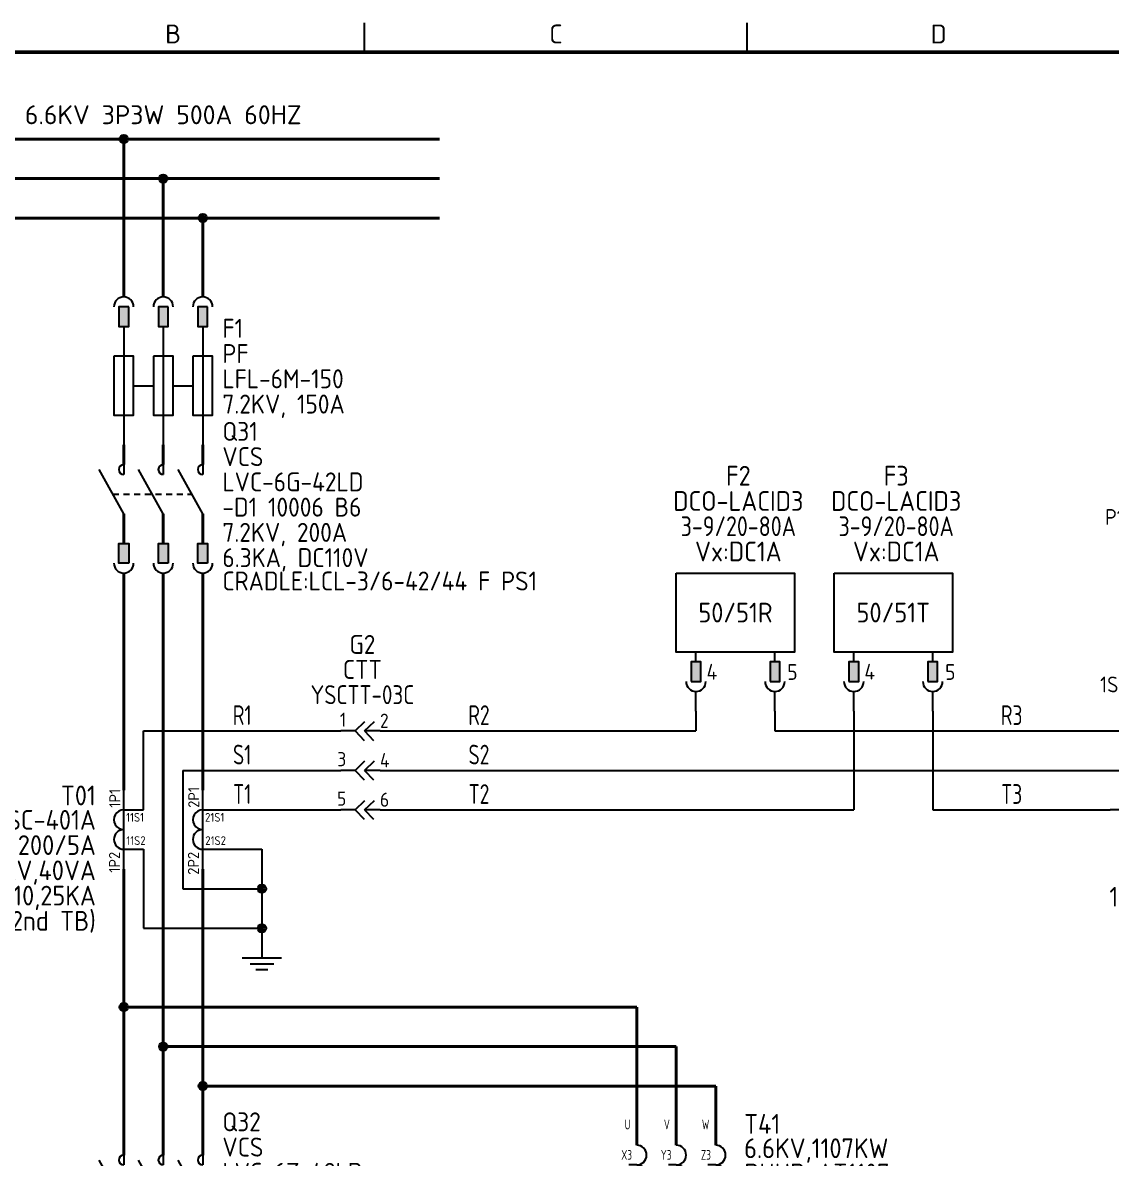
# Model space of a CAD drawing. Header units: millimetres. Extents: x 0 to 556, y 1 to 306.
# Drawn here: x 69.7 to 207.6, y 143.3 to 287.2 of the extents above; entities that cross this region are included whole.
import ezdxf
from ezdxf.enums import TextEntityAlignment as Align

# ---------------------------------------------------------------- set-up
doc = ezdxf.new("R2010")
doc.units = ezdxf.units.MM
doc.linetypes.add('ACAD_ISO12W100', pattern=[21, 12, -3, 0, -3, 0, -3])
doc.linetypes.add('JIS_02_0.7', pattern=[1.35, 0.75, -0.6])
doc.layers.add('BUS&POWER CABLE', color=2, linetype='Continuous', lineweight=40)
doc.layers.add('Sheet Out Line', color=2, linetype='Continuous', lineweight=50)
for name, color, linetype in [('LINK', 7, 'Continuous'), ('MISC', 7, 'Continuous'), ('Normal Text', 7, 'Continuous'), ('Sheet Line', 3, 'Continuous'), ('Sheet Text', 2, 'Continuous'), ('SYMS', 7, 'Continuous'), ('TAGS', 7, 'Continuous'), ('TERMS', 7, 'Continuous'), ('WIRE(DEFAULT)', 7, 'Continuous'), ('WIREFIXED', 7, 'Continuous')]:
    doc.layers.add(name, color=color, linetype=linetype)
doc.styles.add('SIMPLEX', font='simplex')
doc.styles.get("Standard").update_dxf_attribs({"font": 'txt.shx', "height": 2.4, "bigfont": 'whgtxt.shx'})
doc.styles.add('WD', font='ISOCP2.shx')
doc.styles.add('WD_IEC', font='ISOCP2.shx', dxfattribs={"width": 1.1, "height": 2.4, "bigfont": 'whgtxt.shx'})

# ---------------------------------------------------------------- blocks, each defined once
blk = doc.blocks.new('VG21_OCR1')
for p, q in [((-5, -6.25), (-5, -5)), ((5, -6.25), (5, -5)), ((-5, -12.5), (-5, -10)), ((5, -12.5), (5, -10))]:
    blk.add_line(p, q)
for points in [[(-7.5, 5), (7.5, 5), (7.5, -5), (-7.5, -5)], [(-5.62, -8.75), (-4.38, -8.75), (-4.38, -6.25), (-5.62, -6.25)], [(4.38, -8.75), (5.62, -8.75), (5.62, -6.25), (4.38, -6.25)]]:
    blk.add_lwpolyline(points, close=True)
for centre in [(-5, -8.75), (5, -8.75)]:
    blk.add_arc(centre, 1.25, 180, 0)
for points in [[(-5.62, -6.25), (-5.62, -8.75), (-4.38, -6.25), (-4.38, -8.75)], [(4.38, -6.25), (4.38, -8.75), (5.62, -6.25), (5.62, -8.75)]]:
    blk.add_solid(points)
at = {"style": 'WD'}
for tag, p in [('TAG1', (0.37, 15.34)), ('RATING11', (0.37, 12.14)), ('RATING1', (0.37, 8.94)), ('RATING2', (0.37, 5.74))]:
    blk.add_attdef(tag, text='', height=2.5, dxfattribs=at).set_placement(p, align=Align.BOTTOM_CENTER)
at = {"style": 'WD', "flags": 1}
for tag, p in [('INST', (-10.31, 1.22)), ('LOC', (-10.35, -0.14)), ('CAT', (-10.33, -1.49)), ('FAMILY', (-10.23, -2.87)), ('MFG', (-10.29, -4.28)), ('ASSYCODE', (-10.35, -5.64))]:
    blk.add_attdef(tag, text='', height=1, dxfattribs=at).set_placement(p, align=Align.RIGHT)
at = {"style": 'WD'}
blk.add_attdef('RATING12', text='', height=2.5, dxfattribs=at).set_placement((0, 0), align=Align.MIDDLE_CENTER)
at = {"linetype": 'Continuous', "style": 'WD'}
for tag, p in [('TERM01', (-3.66, -8.5)), ('TERM02', (6.57, -8.54))]:
    blk.add_attdef(tag, p, '', height=2, dxfattribs=at)
at = {"style": 'WD', "flags": 1}
for tag, p in [('X8TERM01', (-5, -12.5)), ('X8TERM02', (5, -12.5))]:
    blk.add_attdef(tag, p, '', height=0.32, dxfattribs=at)
blk = doc.blocks.new('HT51_TTM1')
at = {"layer": 'SYMS'}
for p, q in [((-0.7, 0), (-2.5, 0)), ((-0.7, 0), (0.56, 1.2)), ((-0.7, 0), (0.45, -1.2)), ((0.5, 0), (1.76, 1.2)), ((2.5, 0), (0.5, 0)), ((0.5, 0), (1.65, -1.2))]:
    blk.add_line(p, q, dxfattribs=at)
at = {"style": 'WD_IEC'}
for tag, p in [('TAG1', (0.23, 10.96)), ('RATING12', (0.23, 7.79)), ('RATING11', (0.23, 4.59))]:
    blk.add_attdef(tag, text='', height=2.4, dxfattribs=at).set_placement(p, align=Align.MIDDLE_CENTER)
blk.add_attdef('TERM01', text='', height=1.8, dxfattribs=at).set_placement((-1.81, 0.52), align=Align.RIGHT)
blk.add_attdef('TERM02', (2.46, 0.39), '', height=1.8, dxfattribs=at)
at = {"style": 'WD', "flags": 1}
for tag, p in [('X4TERM01', (-2.5, 0)), ('X1TERM02', (2.5, 0))]:
    blk.add_attdef(tag, p, '', height=0.08, dxfattribs=at)
at = {"style": 'WD_IEC', "flags": 1}
for tag, p in [('INST', (-3.15, -3.28)), ('LOC', (-3.18, -4.58)), ('FAMILY', (-3.05, -5.97)), ('MFG', (-2.98, -7.5)), ('CAT', (-3.01, -8.8)), ('ASSYCODE', (-2.88, -10.19)), ('CAT01', (-2.88, -11.59)), ('CAT02', (-2.88, -13.05))]:
    blk.add_attdef(tag, text='', height=1, dxfattribs=at).set_placement(p, align=Align.RIGHT)
blk = doc.blocks.new('HT52_TTM1')
at = {"layer": 'SYMS'}
for p, q in [((-0.7, 0), (-2.5, 0)), ((-0.7, 0), (0.56, 1.2)), ((-0.7, 0), (0.45, -1.2)), ((0.5, 0), (1.76, 1.2)), ((2.5, 0), (0.5, 0)), ((0.5, 0), (1.65, -1.2))]:
    blk.add_line(p, q, dxfattribs=at)
at = {"style": 'WD_IEC', "flags": 1}
for tag, p in [('TAG2', (0.23, 10.96)), ('RATING12', (0.23, 7.79)), ('RATING11', (0.23, 4.59))]:
    blk.add_attdef(tag, text='', height=2.4, dxfattribs=at).set_placement(p, align=Align.MIDDLE_CENTER)
at = {"style": 'WD_IEC'}
blk.add_attdef('TERM01', text='', height=1.8, dxfattribs=at).set_placement((-1.81, 0.52), align=Align.RIGHT)
blk.add_attdef('TERM02', (2.46, 0.39), '', height=1.8, dxfattribs=at)
at = {"style": 'WD', "flags": 1}
for tag, p in [('X4TERM01', (-2.5, 0)), ('X1TERM02', (2.5, 0))]:
    blk.add_attdef(tag, p, '', height=0.08, dxfattribs=at)
at = {"style": 'WD_IEC', "flags": 1}
for tag, p in [('INST', (-3.15, -3.28)), ('LOC', (-3.18, -4.58)), ('FAMILY', (-3.05, -5.97))]:
    blk.add_attdef(tag, text='', height=1, dxfattribs=at).set_placement(p, align=Align.RIGHT)
blk = doc.blocks.new('WD_WNH')
at = {"linetype": 'Continuous', "style": 'WD_IEC', "width": 0.8}
blk.add_attdef('WIRENO', text='', height=2.5, dxfattribs=at).set_placement((0, 0.75), align=Align.CENTER)
at = {"style": 'WD_IEC', "flags": 1}
for tag, p in [('W08USER', (0, 0.375)), ('W04USER', (0, 0.875)), ('W05USER', (0, 0.75)), ('W09USER', (0, 0.25)), ('W03USER', (0, 1)), ('W06USER', (0, 0.625)), ('W07USER', (0, 0.5)), ('W02USER', (0, 1.125)), ('W01USER', (0, 1.25)), ('W10USER', (0, 0.125))]:
    blk.add_attdef(tag, text='', height=0.08, dxfattribs=at).set_placement(p, align=Align.CENTER)
blk = doc.blocks.new('WDDOT')
for radius in [0.529, 0.33, 0.164]:
    blk.add_circle((0, 0), radius)
blk = doc.blocks.new('VDA1_CT1')
for p, q in [((0, -5), (0, 5)), ((0, 2.5), (2.5, 2.5)), ((0, -2.5), (2.5, -2.5))]:
    blk.add_line(p, q)
for centre, start, end in [((0, 1.25), 90, 270.1236), ((0, -1.25), 90.1236, 270)]:
    blk.add_arc(centre, 1.25, start, end)
at = {"style": 'WD_IEC', "width": 1.05}
blk.add_attdef('TERM01', text='', height=1.4, rotation=90, dxfattribs=at).set_placement((-0.02, 2.76), align=Align.BOTTOM_LEFT)
at = {"style": 'WD_IEC'}
for tag, p in [('TAG1', (-3.54, 3.07)), ('RATING11', (-3.54, -0.02)), ('RATING1', (-3.54, -3.22)), ('RATING2', (-3.54, -6.42)), ('RATING3', (-3.54, -9.62)), ('RATING4', (-3.54, -12.82))]:
    blk.add_attdef(tag, text='', height=2.5, dxfattribs=at).set_placement(p, align=Align.RIGHT)
at = {"flags": 1}
for tag, p, height, style in [('X2TERM01', (0, 5), 0.08, 'WD'), ('X2TERM03', (2.5, 2.5), 0.08, 'WD'), ('X8TERM04', (2.5, -2.5), 0.08, 'WD'), ('INST', (4.53, -4.65), 1, 'WD_IEC'), ('X8TERM02', (0, -5), 0.08, 'WD'), ('LOC', (4.42, -5.91), 1, 'WD_IEC'), ('FAMILY', (4.43, -7.27), 1, 'WD_IEC'), ('CAT', (4.47, -8.52), 1, 'WD_IEC'), ('MFG', (4.41, -9.77), 1, 'WD_IEC'), ('ASSYCODE', (4.28, -11.08), 1, 'WD_IEC')]:
    blk.add_attdef(tag, p, '', height=height, dxfattribs=dict(at, style=style))
at = {"style": 'WD_IEC'}
for tag, p in [('TERM03', (0.3, 0.67)), ('TERM04', (0.32, -2.28))]:
    blk.add_attdef(tag, text='', height=1.1, dxfattribs=at).set_placement(p, align=Align.BOTTOM_LEFT)
at = {"style": 'WD_IEC', "width": 1.05}
blk.add_attdef('TERM02', text='', height=1.4, rotation=90, dxfattribs=at).set_placement((-0.06, -2.83), align=Align.BOTTOM_RIGHT)
blk = doc.blocks.new('VDA2_CT1')
for p, q in [((0, -5), (0, 5)), ((0, 2.5), (2.5, 2.5)), ((0, -2.5), (2.5, -2.5))]:
    blk.add_line(p, q)
for centre, start, end in [((0, 1.25), 90, 270.1236), ((0, -1.25), 90.1236, 270)]:
    blk.add_arc(centre, 1.25, start, end)
at = {"style": 'WD_IEC', "width": 1.05}
blk.add_attdef('TERM01', text='', height=1.4, rotation=90, dxfattribs=at).set_placement((-0.02, 2.76), align=Align.BOTTOM_LEFT)
at = {"style": 'WD_IEC', "flags": 1}
for tag, p in [('TAG2', (-3.54, 3.07)), ('RATING11', (-3.54, -0.02)), ('RATING1', (-3.54, -3.22)), ('RATING2', (-3.54, -6.42)), ('RATING3', (-3.54, -9.62)), ('RATING4', (-3.54, -12.82))]:
    blk.add_attdef(tag, text='', height=2.5, dxfattribs=at).set_placement(p, align=Align.RIGHT)
at = {"flags": 1}
for tag, p, height, style in [('X2TERM01', (0, 5), 0.08, 'WD'), ('X2TERM03', (2.5, 2.5), 0.08, 'WD'), ('X8TERM04', (2.5, -2.5), 0.08, 'WD'), ('INST', (4.53, -4.65), 1, 'WD_IEC'), ('X8TERM02', (0, -5), 0.08, 'WD'), ('LOC', (4.42, -5.91), 1, 'WD_IEC'), ('FAMILY', (4.43, -7.27), 1, 'WD_IEC'), ('CAT', (4.47, -8.52), 1, 'WD_IEC'), ('MFG', (4.41, -9.77), 1, 'WD_IEC'), ('ASSYCODE', (4.28, -11.08), 1, 'WD_IEC')]:
    blk.add_attdef(tag, p, '', height=height, dxfattribs=dict(at, style=style))
at = {"style": 'WD_IEC'}
for tag, p in [('TERM03', (0.3, 0.67)), ('TERM04', (0.32, -2.28))]:
    blk.add_attdef(tag, text='', height=1.1, dxfattribs=at).set_placement(p, align=Align.BOTTOM_LEFT)
at = {"style": 'WD_IEC', "width": 1.05}
blk.add_attdef('TERM02', text='', height=1.4, rotation=90, dxfattribs=at).set_placement((-0.06, -2.83), align=Align.BOTTOM_RIGHT)
blk = doc.blocks.new('VGND2')
at = {"color": 3}
for p, q in [((0, 0), (0, -1.25)), ((-2.5, -1.25), (2.5, -1.25)), ((-1.5, -2), (1.5, -2)), ((-0.75, -2.75), (0.75, -2.75))]:
    blk.add_line(p, q, dxfattribs=at)
at = {"style": 'WD_IEC'}
for tag, p in [('INST', (-4.14, 0.1)), ('LOC', (-4.14, -3.4))]:
    blk.add_attdef(tag, text='', height=2.5, dxfattribs=at).set_placement(p, align=Align.RIGHT)
at = {"style": 'WD_IEC', "flags": 1}
blk.add_attdef('X2TERM01', (0, 0), '', height=0.32, dxfattribs=at)
at = {"color": 3, "style": 'WD_IEC', "flags": 1}
blk.add_attdef('TAG1', text='', height=2.4, dxfattribs=at).set_placement((-2.47, -6.6), align=Align.RIGHT)
blk = doc.blocks.new('Q020501')
for p, q in [((-4, 0), (4, 0)), ((0, 0), (-1.41, 1.41)), ((0, 0), (-1.41, -1.42))]:
    blk.add_line(p, q)
blk = doc.blocks.new('VH51_WHMT1')
for p, q in [((2.5, 30), (2.5, 25)), ((7.5, 30), (7.5, 25)), ((12.5, 30), (12.5, 25)), ((1.5, 7.5), (2.5, 10)), ((5.5, 10), (5.5, 0)), ((9.5, 10), (9.5, -10)), ((13.5, 7.5), (12.5, 10)), ((1.5, 7.5), (1.5, 0)), ((13.5, 7.5), (13.5, -10)), ((0, 0), (1.5, 0)), ((5.5, 0), (15, 0)), ((9.5, -10), (0, -10)), ((13.5, -10), (15, -10))]:
    blk.add_line(p, q)
for points in [[(1.25, 25), (1.25, 20), (13.75, 20), (13.75, 25)], [(1.25, 20), (1.25, 10), (13.75, 10), (13.75, 20)]]:
    blk.add_lwpolyline(points, close=True)
at = {"layer": 'SYMS'}
blk.add_blockref('Q020501', (7.5, 22.5), dxfattribs=at)
at = {"style": 'SIMPLEX'}
blk.add_text('Wh', height=3, dxfattribs=at).set_placement((7.5, 15), align=Align.MIDDLE)
at = {"flags": 1}
for tag, p, height, style in [('X2TERM01', (2.5, 30), 0.08, 'WD'), ('X2TERM02', (7.5, 30), 0.08, 'WD'), ('X2TERM03', (12.5, 30), 0.08, 'WD'), ('INST', (15.13, 26), 1, 'WD_IEC'), ('LOC', (15.13, 24.65), 1, 'WD_IEC'), ('X4TERM04', (0, 0), 0.08, 'WD'), ('X1TERM05', (15, 0), 0.08, 'WD'), ('X4TERM06', (0, -10), 0.08, 'WD'), ('X1TERM07', (15, -10), 0.08, 'WD')]:
    blk.add_attdef(tag, p, '', height=height, dxfattribs=dict(at, style=style))
at = {"style": 'WD_IEC'}
for tag, p in [('TERM01', (1.72, 26.11)), ('TERM02', (6.72, 26.11)), ('TERM03', (11.72, 26.11)), ('TERM04', (1.02, 4.89)), ('TERM05', (5.02, 4.89))]:
    blk.add_attdef(tag, text='', height=2, dxfattribs=at).set_placement(p, align=Align.RIGHT)
for tag, p, height in [('TAG1', (14.55, 21.69), 2.5), ('TERM06', (9.65, 4.79), 2), ('TERM07', (13.65, 4.79), 2)]:
    blk.add_attdef(tag, p, '', height=height, dxfattribs=at)
at = {"style": 'WD_IEC', "flags": 1}
for tag, p in [('ASSYCODE', (-0.04, 15.09)), ('FAMILY', (-0.04, 13.59)), ('CAT', (-0.04, 12.09)), ('MFG', (-0.04, 10.72))]:
    blk.add_attdef(tag, text='', height=1, dxfattribs=at).set_placement(p, align=Align.RIGHT)
at = {"style": 'WD_IEC'}
for tag, p in [('RATING11', (8.08, -16.56)), ('RATING1', (8.08, -19.76)), ('RATING2', (8.08, -22.96))]:
    blk.add_attdef(tag, text='', height=2.5, dxfattribs=at).set_placement(p, align=Align.TOP_CENTER)
blk = doc.blocks.new('VA22_VCST1')
at = {"color": 2, "lineweight": 40}
for p, q in [((-5, 6.25), (-5, 3.75)), ((0, 6.25), (0, 3.75)), ((5, 6.25), (5, 3.75)), ((-5, -2.5), (-5, -6.25)), ((0, -2.5), (0, -6.25)), ((5, -2.5), (5, -6.25))]:
    blk.add_line(p, q, dxfattribs=at)
for p, q in [((-5, -2.5), (-8.12, 3.12)), ((-5, 3.75), (-5, 2.5)), ((0, -2.5), (-3.12, 3.12)), ((0, 3.75), (0, 2.5)), ((5, -2.5), (1.88, 3.12)), ((5, 3.75), (5, 2.5))]:
    blk.add_line(p, q)
at = {"linetype": 'JIS_02_0.7'}
blk.add_line((-6.39, 0), (3.61, 0), dxfattribs=at)
for centre in [(-5, 3.12), (0, 3.12), (5, 3.12)]:
    blk.add_arc(centre, 0.625, 90, 270)
at = {"style": 'WD_IEC'}
for tag, p in [('TAG2', (7.49, 7.96)), ('RATING12', (7.49, 4.76)), ('RATING11', (7.49, 1.56)), ('RATING10', (7.49, -1.64)), ('RATING1', (7.49, -4.84)), ('RATING2', (7.49, -8.04))]:
    blk.add_attdef(tag, text='', height=2.4, dxfattribs=at).set_placement(p, align=Align.MIDDLE_LEFT)
at = {"style": 'WD', "flags": 1}
for tag, p, height in [('X2TERM01', (-5, 6.25), 0.08), ('X2TERM02', (0, 6.25), 0.08), ('X2TERM03', (5, 6.25), 0.08), ('X4LINK', (-6.39, 0), 0.01), ('X1LINK', (3.61, 0), 0.01), ('X8TERM04', (-5, -6.25), 0.08), ('X8TERM05', (0, -6.25), 0.08), ('X8TERM06', (5, -6.25), 0.08)]:
    blk.add_attdef(tag, p, '', height=height, dxfattribs=at)
at = {"style": 'WD_IEC', "flags": 1}
for tag, p in [('INST', (-6.99, -4.03)), ('FAMILY', (-6.9, -6.72)), ('LOC', (-7.02, -5.33)), ('WDTAGALT', (-6.95, -8.07))]:
    blk.add_attdef(tag, text='', height=1, dxfattribs=at).set_placement(p, align=Align.RIGHT)
blk = doc.blocks.new('VA21_CRADLE2')
at = {"color": 2, "lineweight": 40}
for p, q in [((-5, 21.25), (-5, 17.5)), ((0, 21.25), (0, 17.5)), ((5, 21.25), (5, 17.5)), ((-5, -21.25), (-5, -17.5)), ((0, -21.25), (0, -17.5)), ((5, -21.25), (5, -17.5))]:
    blk.add_line(p, q, dxfattribs=at)
for points in [[(-4.38, 16.25), (-5.62, 16.25), (-5.62, 13.75), (-4.38, 13.75)], [(0.62, 16.25), (-0.62, 16.25), (-0.62, 13.75), (0.62, 13.75)], [(5.62, 16.25), (4.38, 16.25), (4.38, 13.75), (5.62, 13.75)], [(-4.38, -16.25), (-5.62, -16.25), (-5.62, -13.75), (-4.38, -13.75)], [(0.62, -16.25), (-0.62, -16.25), (-0.62, -13.75), (0.62, -13.75)], [(5.62, -16.25), (4.38, -16.25), (4.38, -13.75), (5.62, -13.75)]]:
    blk.add_lwpolyline(points, close=True)
for centre, start, end in [((-5, 16.25), 0, 180), ((0, 16.25), 0, 180), ((5, 16.25), 0, 180), ((-5, -16.25), 180, 0), ((0, -16.25), 180, 0), ((5, -16.25), 180, 0)]:
    blk.add_arc(centre, 1.25, start, end)
for points in [[(-4.38, 13.75), (-4.38, 16.25), (-5.62, 13.75), (-5.62, 16.25)], [(0.62, 13.75), (0.62, 16.25), (-0.62, 13.75), (-0.62, 16.25)], [(5.62, 13.75), (5.62, 16.25), (4.38, 13.75), (4.38, 16.25)], [(-4.38, -13.75), (-4.38, -16.25), (-5.62, -13.75), (-5.62, -16.25)], [(0.62, -13.75), (0.62, -16.25), (-0.62, -13.75), (-0.62, -16.25)], [(5.62, -13.75), (5.62, -16.25), (4.38, -13.75), (4.38, -16.25)]]:
    blk.add_solid(points)
at = {"style": 'WD', "flags": 1}
for tag, p in [('X2TERM01', (-5, 21.25)), ('X2TERM02', (0, 21.25)), ('X2TERM03', (5, 21.25)), ('X8TERM04', (-5, -21.25)), ('X8TERM05', (0, -21.25)), ('X8TERM06', (5, -21.25))]:
    blk.add_attdef(tag, p, '', height=0.08, dxfattribs=at)
at = {"style": 'WD_IEC', "flags": 1}
for tag, p in [('INST', (-7.37, -18.1)), ('LOC', (-7.4, -19.4)), ('FAMILY', (-7.27, -20.79)), ('MFG', (-7.27, -22.22)), ('CAT', (-7.27, -23.54)), ('ASSYCODE', (-7.27, -24.87)), ('WDTAGALT', (-7.27, -26.26))]:
    blk.add_attdef(tag, text='', height=1, dxfattribs=at).set_placement(p, align=Align.RIGHT)
at = {"style": 'WD_IEC'}
blk.add_attdef('RATING11', text='', height=2.4, dxfattribs=at).set_placement((7.49, -18.5), align=Align.MIDDLE_LEFT)
at = {"style": 'WD_IEC', "flags": 1}
blk.add_attdef('TAG1', text='', height=2.4, dxfattribs=at).set_placement((7.49, -21.54), align=Align.MIDDLE_LEFT)
blk = doc.blocks.new('VA21_VCSPF1')
blk.add_line((0, 13.75), (0, -1.25))
blk.add_lwpolyline([(-1.25, 10), (-1.25, 2.5), (1.25, 2.5), (1.25, 10)], close=True)
at = {"style": 'WD_IEC'}
for tag, p in [('TAG1', (2.49, 13.52)), ('RATING12', (2.49, 10.32)), ('RATING11', (2.49, 7.12)), ('RATING1', (2.49, 3.92))]:
    blk.add_attdef(tag, text='', height=2.4, dxfattribs=at).set_placement(p, align=Align.MIDDLE_LEFT)
at = {"flags": 1}
for tag, p, height, style in [('X2TERM01', (0, 13.75), 0.08, 'WD'), ('X4LINK', (-1.25, 6.25), 0.32, 'WD_IEC'), ('X1LINK', (1.25, 6.25), 0.32, 'WD_IEC'), ('X8TERM02', (0, -1.25), 0.08, 'WD')]:
    blk.add_attdef(tag, p, '', height=height, dxfattribs=dict(at, style=style))
at = {"style": 'WD_IEC', "flags": 1}
for tag, p in [('INST', (-2.72, 3.2)), ('LOC', (-2.72, 1.9)), ('FAMILY', (-2.72, 0.6)), ('MFG', (-2.72, -0.7)), ('ASSYCODE', (-2.72, -2)), ('WDTAGALT', (-2.72, -3.3)), ('CAT', (-2.72, -4.55))]:
    blk.add_attdef(tag, text='', height=1, dxfattribs=at).set_placement(p, align=Align.RIGHT)
blk = doc.blocks.new('VA22_VCSPF1')
blk.add_line((0, 13.75), (0, -1.25))
blk.add_lwpolyline([(-1.25, 10), (-1.25, 2.5), (1.25, 2.5), (1.25, 10)], close=True)
at = {"style": 'WD_IEC', "flags": 1}
for tag, p in [('TAG2', (2.49, 13.52)), ('RATING12', (2.49, 10.32)), ('RATING11', (2.49, 7.12)), ('RATING1', (2.49, 3.92))]:
    blk.add_attdef(tag, text='', height=2.4, dxfattribs=at).set_placement(p, align=Align.MIDDLE_LEFT)
at = {"flags": 1}
for tag, p, height, style in [('X2TERM01', (0, 13.75), 0.08, 'WD'), ('X4LINK', (-1.25, 6.25), 0.32, 'WD_IEC'), ('X1LINK', (1.25, 6.25), 0.32, 'WD_IEC'), ('X8TERM02', (0, -1.25), 0.08, 'WD')]:
    blk.add_attdef(tag, p, '', height=height, dxfattribs=dict(at, style=style))
at = {"style": 'WD_IEC', "flags": 1}
for tag, p in [('INST', (-2.72, 3.2)), ('LOC', (-2.72, 1.9)), ('FAMILY', (-2.72, 0.6)), ('MFG', (-2.72, -0.7)), ('ASSYCODE', (-2.72, -2)), ('WDTAGALT', (-2.72, -3.3)), ('CAT', (-2.72, -4.55))]:
    blk.add_attdef(tag, text='', height=1, dxfattribs=at).set_placement(p, align=Align.RIGHT)
blk = doc.blocks.new('VD61_AUTOTRT1')
at = {"color": 2, "lineweight": 40}
for p, q in [((-5, 10), (-5, 5)), ((0, 10), (0, 5)), ((5, 10), (5, 5)), ((-5, -5), (-5, -10)), ((0, -5), (0, -10)), ((5, -5), (5, -10))]:
    blk.add_line(p, q, dxfattribs=at)
for p, q in [((-5, 2.5), (-6, 2.5)), ((0, 2.5), (-1, 2.5)), ((5, 2.5), (4, 2.5)), ((-5, 0), (-6, 0)), ((0, 0), (-1, 0)), ((5, 0), (4, 0)), ((-5, -2.5), (-6, -2.5)), ((0, -2.5), (-1, -2.5)), ((5, -2.5), (4, -2.5))]:
    blk.add_line(p, q)
for centre in [(-5, 3.75), (0, 3.75), (5, 3.75), (-5, 1.25), (0, 1.25), (5, 1.25), (-5, -1.25), (0, -1.25), (5, -1.25), (-5, -3.75), (0, -3.75), (5, -3.75)]:
    blk.add_arc(centre, 1.25, 270, 90)
at = {"style": 'WD_IEC', "flags": 1}
for tag, p in [('INST', (8.94, 10.62)), ('LOC', (8.98, 9.45))]:
    blk.add_attdef(tag, p, '', height=1, dxfattribs=at)
at = {"flags": 1}
for tag, p in [('X2TERM01', (-5, 10)), ('X2TERM06', (0, 10)), ('X2TERM11', (5, 10)), ('X4TERM02', (-6, 2.5)), ('X4TERM07', (-1, 2.5)), ('X4TERM12', (4, 2.5)), ('X4TERM03', (-6, 0)), ('X4TERM08', (-1, 0)), ('X4TERM13', (4, 0)), ('X4TERM04', (-6, -2.5)), ('X4TERM09', (-1, -2.5)), ('X4TERM14', (4, -2.5)), ('X8TERM05', (-5, -10)), ('X8TERM10', (0, -10)), ('X8TERM15', (5, -10))]:
    blk.add_attdef(tag, p, '', height=0.08, dxfattribs=at)
at = {"style": 'WD_IEC'}
for tag, p in [('TAG1', (8.6, 6.45)), ('RATING1', (8.6, 3.36)), ('RATING11', (8.6, 0.16)), ('RATING2', (8.6, -3.04)), ('RATING3', (8.6, -6.24)), ('RATING4', (8.6, -9.44)), ('DESC1', (8.6, -12.64))]:
    blk.add_attdef(tag, p, '', height=2.5, dxfattribs=at)
at = {"style": 'WD_IEC', "width": 0.75}
for tag, p in [('TERM01', (-5.81, 7)), ('TERM06', (-0.81, 7)), ('TERM11', (4.19, 7)), ('TERM02', (-5.61, 3.15)), ('TERM07', (-0.61, 3.15)), ('TERM12', (4.39, 3.15)), ('TERM03', (-5.61, 0.65)), ('TERM08', (-0.61, 0.65)), ('TERM13', (4.39, 0.65)), ('TERM04', (-5.61, -1.85)), ('TERM09', (-0.61, -1.85)), ('TERM14', (4.39, -1.85)), ('TERM05', (-5.61, -7.82)), ('TERM10', (-0.61, -7.82)), ('TERM15', (4.39, -7.82))]:
    blk.add_attdef(tag, text='', height=1.25, dxfattribs=at).set_placement(p, align=Align.RIGHT)
at = {"style": 'WD_IEC', "flags": 1}
for tag, p in [('FAMILY', (-6.92, -10.38)), ('CAT', (-6.92, -11.88)), ('MFG', (-6.87, -13.16)), ('ASSYCODE', (-6.87, -14.53))]:
    blk.add_attdef(tag, text='', height=1, dxfattribs=at).set_placement(p, align=Align.RIGHT)
blk = doc.blocks.new('LSSA3')
at = {"layer": 'Sheet Line'}
for p, q in [((113, 283.5), (113, 287.25)), ((161.5, 283.5), (161.5, 287.25))]:
    blk.add_line(p, q, dxfattribs=at)
at = {"layer": 'Sheet Out Line'}
blk.add_lwpolyline([(16, 6.5), (404, 6.5), (404, 283.5), (16, 283.5)], close=True, dxfattribs=at)
at = {"style": 'WD_IEC', "width": 1.1}
for tag, height, p in [('DESC4', 2.4, (57.5, 39.5)), ('CUSTOMERS31', 3.8, (219, 38)), ('TITLE1', 3.6, (333, 37.5)), ('CUSTOMERS21', 3.8, (219, 35.25)), ('DESC3', 2.4, (57.5, 33.5)), ('CUSTOMERS32', 3.8, (219, 32.5)), ('TITLE2', 3.6, (333, 32.5)), ('CUSTOMERS22', 3.8, (219, 29.75)), ('RN', 3.5, (398, 28.75)), ('CUSTOMERS33', 3.8, (219, 27)), ('TITLE3', 3.6, (333, 27.5)), ('DESC2', 2.4, (57.5, 27.5)), ('DESC1', 2.4, (57.5, 21.5)), ('WORKNO', 3.5, (365.5, 18.5)), ('FILE', 2.4, (314, 18.5)), ('DESC0', 2.4, (57.5, 15.5)), ('SHN', 2.4, (395, 12)), ('TSH', 2.4, (401, 9))]:
    blk.add_attdef(tag, text='', height=height, dxfattribs=at).set_placement(p, align=Align.MIDDLE_CENTER)
at = {"style": 'WD_IEC'}
for tag, p in [('DATE4', (96.5, 39.5)), ('DRWN4', (111.5, 39.5)), ('DSGN4', (126.5, 39.5)), ('CHKD4', (141.5, 39.5)), ('APPD4', (156.5, 39.5)), ('DATE3', (96.5, 33.5)), ('DRWN3', (111.5, 33.5)), ('DSGN3', (126.5, 33.5)), ('CHKD3', (141.5, 33.5)), ('APPD3', (156.5, 33.5)), ('DATE2', (96.5, 27.5)), ('DRWN2', (111.5, 27.5)), ('DSGN2', (126.5, 27.5)), ('CHKD2', (141.5, 27.5)), ('APPD2', (156.5, 27.5)), ('DATE1', (96.5, 21.5)), ('DRWN1', (111.5, 21.5)), ('DSGN1', (126.5, 21.5)), ('CHKD1', (141.5, 21.5)), ('APPD1', (156.5, 21.5)), ('DATE0', (96.5, 15.5)), ('DRWN0', (111.5, 15.5)), ('DSGN0', (126.5, 15.5)), ('CHKD0', (141.5, 15.5)), ('APPD0', (156.5, 15.5))]:
    blk.add_attdef(tag, text='', height=2.4, dxfattribs=at).set_placement(p, align=Align.MIDDLE_CENTER)
at = {"style": 'WD_IEC', "width": 1.1}
for tag, p in [('DWG1ST', (345, 10.5)), ('DWGNO', (373.49, 10.5))]:
    blk.add_attdef(tag, text='', height=3.5, dxfattribs=at).set_placement(p, align=Align.MIDDLE_LEFT)
at = {"style": 'WD_IEC', "width": 1.1, "flags": 9}
blk.add_attdef('WD_TB', (0, 0), '', height=2.4, dxfattribs=at)
at = {"layer": 'Sheet Text', "style": 'WD_IEC', "width": 1.1}
for s, p in [('B', (88.75, 284.62)), ('C', (137.25, 284.62)), ('D', (185.75, 284.62))]:
    blk.add_text(s, height=2.4, dxfattribs=at).set_placement(p, align=Align.CENTER)

msp = doc.modelspace()

# ---------------------------------------------------------------- linework, layer by layer
at = {"layer": 'BUS&POWER CABLE'}
for p, q in [((52.5, 272.5), (122.5, 272.5)), ((52.5, 267.5), (122.5, 267.5)), ((52.5, 262.5), (122.5, 262.5)), ((82.5, 162.5), (147.5, 162.5)), ((147.5, 162.5), (147.5, 150)), ((87.5, 157.5), (152.5, 157.5)), ((152.5, 157.5), (152.5, 150)), ((92.5, 152.5), (157.5, 152.5)), ((157.5, 152.5), (157.5, 150))]:
    msp.add_line(p, q, dxfattribs=at)
at = {"layer": 'BUS&POWER CABLE', "linetype": 'Continuous'}
for p, q in [((82.5, 272.5), (82.5, 256.25)), ((87.5, 267.5), (87.5, 256.25)), ((92.5, 262.5), (92.5, 256.25)), ((82.5, 213.75), (82.5, 190)), ((87.5, 213.75), (87.5, 146.25)), ((92.5, 213.75), (92.5, 190)), ((82.5, 180), (82.5, 146.25)), ((92.5, 180), (92.5, 146.25))]:
    msp.add_line(p, q, dxfattribs=at)
at = {"layer": 'LINK'}
for points in [[(83.75, 241.25), (86.25, 241.25)], [(88.75, 241.25), (91.25, 241.25)]]:
    msp.add_lwpolyline(points, dxfattribs=at)
at = {"layer": 'WIRE(DEFAULT)', "linetype": 'Continuous'}
for p, q in [((155, 200), (155, 197.5)), ((165, 200), (165, 197.5)), ((175, 200), (175, 187.5)), ((185, 200), (185, 187.5)), ((115, 197.5), (127.5, 197.5)), ((127.5, 197.5), (155, 197.5)), ((115, 187.5), (127.5, 187.5)), ((127.5, 187.5), (175, 187.5))]:
    msp.add_line(p, q, dxfattribs=at)
at = {"layer": 'WIRE(DEFAULT)'}
for p, q in [((85, 187.5), (85, 197.5)), ((85, 197.5), (110, 197.5)), ((165, 197.5), (207.5, 197.5)), ((90, 192.5), (110, 192.5)), ((90, 192.5), (90, 177.5)), ((115, 192.5), (325, 192.5)), ((95, 187.5), (95, 187.5)), ((95, 187.5), (110, 187.5)), ((185, 187.5), (207.5, 187.5)), ((85, 182.5), (85, 172.5)), ((95, 182.5), (95, 182.5)), ((95, 182.5), (100, 182.5)), ((100, 182.5), (100, 177.5)), ((90, 177.5), (100, 177.5)), ((100, 177.5), (100, 172.5)), ((85, 172.5), (100, 172.5)), ((100, 172.5), (100, 170))]:
    msp.add_line(p, q, dxfattribs=at)

# ---------------------------------------------------------------- block references
at = {"layer": 'SYMS'}
for name, p in [('LSSA3', (0, 0)), ('WDDOT', (82.5, 272.5)), ('WDDOT', (87.5, 267.5)), ('WDDOT', (92.5, 262.5)), ('VA22_VCSPF1', (82.5, 235)), ('VA22_VCSPF1', (87.5, 235)), ('WDDOT', (100, 177.5)), ('WDDOT', (100, 172.5)), ('VGND2', (100, 170)), ('WDDOT', (82.5, 162.5)), ('WDDOT', (87.5, 157.5)), ('WDDOT', (92.5, 152.5))]:
    msp.add_blockref(name, p, dxfattribs=at)
ref = msp.add_blockref('VA21_CRADLE2', (87.5, 235), dxfattribs=at)
ref.add_attrib('RATING11', 'CRADLE:LCL-3/6-42/44 F PS1', dxfattribs={"layer": 'MISC', "height": 2.4, "style": 'WD_IEC'}).set_placement((94.99, 216.5), align=Align.MIDDLE_LEFT)
ref = msp.add_blockref('VA21_VCSPF1', (92.5, 235), dxfattribs=at)
ref.add_attrib('RATING1', '7.2KV, 150A', dxfattribs={"layer": 'MISC', "height": 2.4, "style": 'WD_IEC'}).set_placement((94.99, 238.92), align=Align.MIDDLE_LEFT)
ref.add_attrib('RATING11', 'LFL-6M-150', dxfattribs={"layer": 'MISC', "height": 2.4, "style": 'WD_IEC'}).set_placement((94.99, 242.12), align=Align.MIDDLE_LEFT)
ref.add_attrib('RATING12', 'PF', dxfattribs={"layer": 'MISC', "height": 2.4, "style": 'WD_IEC'}).set_placement((94.99, 245.32), align=Align.MIDDLE_LEFT)
ref.add_attrib('TAG1', 'F1', dxfattribs={"layer": 'TAGS', "height": 2.4, "style": 'WD_IEC'}).set_placement((94.99, 248.52), align=Align.MIDDLE_LEFT)
ref = msp.add_blockref('VA22_VCST1', (87.5, 227.5), dxfattribs=at)
ref.add_attrib('RATING2', '6.3KA, DC110V', dxfattribs={"layer": 'MISC', "height": 2.4, "style": 'WD_IEC'}).set_placement((94.99, 219.46), align=Align.MIDDLE_LEFT)
ref.add_attrib('RATING1', '7.2KV, 200A', dxfattribs={"layer": 'MISC', "height": 2.4, "style": 'WD_IEC'}).set_placement((94.99, 222.66), align=Align.MIDDLE_LEFT)
ref.add_attrib('RATING10', '-D1 10006 B6', dxfattribs={"layer": 'MISC', "height": 2.4, "style": 'WD_IEC'}).set_placement((94.99, 225.86), align=Align.MIDDLE_LEFT)
ref.add_attrib('RATING11', 'LVC-6G-42LD', dxfattribs={"layer": 'MISC', "height": 2.4, "style": 'WD_IEC'}).set_placement((94.99, 229.06), align=Align.MIDDLE_LEFT)
ref.add_attrib('RATING12', 'VCS', dxfattribs={"layer": 'MISC', "height": 2.4, "style": 'WD_IEC'}).set_placement((94.99, 232.26), align=Align.MIDDLE_LEFT)
ref.add_attrib('TAG2', 'Q31', dxfattribs={"layer": 'TAGS', "height": 2.4, "style": 'WD_IEC'}).set_placement((94.99, 235.46), align=Align.MIDDLE_LEFT)
at = {"layer": 'SYMS', "linetype": 'Continuous'}
ref = msp.add_blockref('VG21_OCR1', (160, 212.5), dxfattribs=at)
ref.add_attrib('TERM02', '5', (166.57, 203.96), dxfattribs={"layer": 'TERMS', "linetype": 'Continuous', "height": 2, "style": 'WD'})
ref.add_attrib('TERM01', '4', (156.34, 204), dxfattribs={"layer": 'TERMS', "linetype": 'Continuous', "height": 2, "style": 'WD'})
ref.add_attrib('RATING12', '50/51R', dxfattribs={"layer": 'MISC', "height": 2.5, "style": 'WD'}).set_placement((160, 212.5), align=Align.MIDDLE_CENTER)
ref.add_attrib('RATING2', 'Vx:DC1A', dxfattribs={"layer": 'MISC', "height": 2.5, "style": 'WD'}).set_placement((160.37, 218.24), align=Align.BOTTOM_CENTER)
ref.add_attrib('RATING1', '3-9/20-80A', dxfattribs={"layer": 'MISC', "height": 2.5, "style": 'WD', "width": 0.9}).set_placement((160.37, 221.44), align=Align.BOTTOM_CENTER)
ref.add_attrib('RATING11', 'DCO-LACID3', dxfattribs={"layer": 'MISC', "height": 2.5, "style": 'WD'}).set_placement((160.37, 224.64), align=Align.BOTTOM_CENTER)
ref.add_attrib('TAG1', 'F2', dxfattribs={"layer": 'TAGS', "height": 2.5, "style": 'WD'}).set_placement((160.37, 227.84), align=Align.BOTTOM_CENTER)
ref = msp.add_blockref('VG21_OCR1', (180, 212.5), dxfattribs=at)
ref.add_attrib('TERM02', '5', (186.57, 203.96), dxfattribs={"layer": 'TERMS', "linetype": 'Continuous', "height": 2, "style": 'WD'})
ref.add_attrib('TERM01', '4', (176.34, 204), dxfattribs={"layer": 'TERMS', "linetype": 'Continuous', "height": 2, "style": 'WD'})
ref.add_attrib('RATING12', '50/51T', dxfattribs={"layer": 'MISC', "height": 2.5, "style": 'WD'}).set_placement((180, 212.5), align=Align.MIDDLE_CENTER)
ref.add_attrib('RATING2', 'Vx:DC1A', dxfattribs={"layer": 'MISC', "height": 2.5, "style": 'WD'}).set_placement((180.37, 218.24), align=Align.BOTTOM_CENTER)
ref.add_attrib('RATING1', '3-9/20-80A', dxfattribs={"layer": 'MISC', "height": 2.5, "style": 'WD', "width": 0.9}).set_placement((180.37, 221.44), align=Align.BOTTOM_CENTER)
ref.add_attrib('RATING11', 'DCO-LACID3', dxfattribs={"layer": 'MISC', "height": 2.5, "style": 'WD'}).set_placement((180.37, 224.64), align=Align.BOTTOM_CENTER)
ref.add_attrib('TAG1', 'F3', dxfattribs={"layer": 'TAGS', "height": 2.5, "style": 'WD'}).set_placement((180.37, 227.84), align=Align.BOTTOM_CENTER)
at = {"layer": 'SYMS'}
ref = msp.add_blockref('VH51_WHMT1', (207.5, 197.5), dxfattribs=at)
ref.add_attrib('TERM06', '3S', (217.15, 202.29), dxfattribs={"layer": 'TERMS', "height": 2, "style": 'WD_IEC'})
ref.add_attrib('TERM07', '3L', (221.15, 202.29), dxfattribs={"layer": 'TERMS', "height": 2, "style": 'WD_IEC'})
ref.add_attrib('TERM05', '1L', dxfattribs={"layer": 'TERMS', "height": 2, "style": 'WD_IEC'}).set_placement((212.52, 202.39), align=Align.RIGHT)
ref.add_attrib('TERM04', '1S', dxfattribs={"layer": 'TERMS', "height": 2, "style": 'WD_IEC'}).set_placement((208.52, 202.39), align=Align.RIGHT)
ref.add_attrib('TERM03', 'P3', dxfattribs={"layer": 'TERMS', "height": 2, "style": 'WD_IEC'}).set_placement((219.22, 223.61), align=Align.RIGHT)
ref.add_attrib('TERM02', 'P2', dxfattribs={"layer": 'TERMS', "height": 2, "style": 'WD_IEC'}).set_placement((214.22, 223.61), align=Align.RIGHT)
ref.add_attrib('TERM01', 'P1', dxfattribs={"layer": 'TERMS', "height": 2, "style": 'WD_IEC'}).set_placement((209.22, 223.61), align=Align.RIGHT)
ref.add_attrib('RATING1', '110V 5(2.5)A', dxfattribs={"layer": 'MISC', "height": 2.5, "style": 'WD_IEC'}).set_placement((215.58, 177.74), align=Align.TOP_CENTER)
ref.add_attrib('RATING11', 'WL32STe', dxfattribs={"layer": 'MISC', "height": 2.5, "style": 'WD_IEC'}).set_placement((215.58, 180.94), align=Align.TOP_CENTER)
ref.add_attrib('TAG1', 'P1', (222.05, 219.19), dxfattribs={"layer": 'TAGS', "height": 2.5, "style": 'WD_IEC'})
ref = msp.add_blockref('HT51_TTM1', (112.5, 197.5), dxfattribs=at)
ref.add_attrib('RATING11', 'YSCTT-03C', dxfattribs={"layer": 'MISC', "height": 2.4, "style": 'WD_IEC', "width": 0.9}).set_placement((112.73, 202.09), align=Align.MIDDLE_CENTER)
ref.add_attrib('TAG1', 'G2', dxfattribs={"layer": 'TAGS', "height": 2.4, "style": 'WD_IEC'}).set_placement((112.73, 208.46), align=Align.MIDDLE_CENTER)
ref.add_attrib('TERM02', '2', (114.96, 197.89), dxfattribs={"layer": 'TERMS', "height": 1.8, "style": 'WD_IEC'})
ref.add_attrib('TERM01', '1', dxfattribs={"layer": 'TERMS', "height": 1.8, "style": 'WD_IEC'}).set_placement((110.69, 198.02), align=Align.RIGHT)
ref.add_attrib('RATING12', 'CTT', dxfattribs={"layer": 'MISC', "height": 2.4, "style": 'WD_IEC'}).set_placement((112.73, 205.29), align=Align.MIDDLE_CENTER)
ref = msp.add_blockref('HT52_TTM1', (112.5, 192.5), dxfattribs=at)
ref.add_attrib('TERM02', '4', (114.96, 192.89), dxfattribs={"layer": 'TERMS', "height": 1.8, "style": 'WD_IEC'})
ref.add_attrib('TERM01', '3', dxfattribs={"layer": 'TERMS', "height": 1.8, "style": 'WD_IEC'}).set_placement((110.69, 193.02), align=Align.RIGHT)
ref = msp.add_blockref('VDA1_CT1', (82.5, 185), dxfattribs=at)
ref.add_attrib('TERM04', '11S2', dxfattribs={"layer": 'TERMS', "height": 1.1, "style": 'WD_IEC'}).set_placement((82.82, 182.72), align=Align.BOTTOM_LEFT)
ref.add_attrib('TERM03', '11S1', dxfattribs={"layer": 'TERMS', "height": 1.1, "style": 'WD_IEC'}).set_placement((82.8, 185.67), align=Align.BOTTOM_LEFT)
ref.add_attrib('TERM02', '1P2', dxfattribs={"layer": 'TERMS', "height": 1.4, "rotation": 90, "style": 'WD_IEC', "width": 1.05}).set_placement((82.44, 182.17), align=Align.BOTTOM_RIGHT)
ref.add_attrib('TERM01', '1P1', dxfattribs={"layer": 'TERMS', "height": 1.4, "rotation": 90, "style": 'WD_IEC', "width": 1.05}).set_placement((82.48, 187.76), align=Align.BOTTOM_LEFT)
ref.add_attrib('RATING4', 'P2 SIDE(2nd TB)', dxfattribs={"layer": 'MISC', "height": 2.5, "style": 'WD_IEC'}).set_placement((78.96, 172.18), align=Align.RIGHT)
ref.add_attrib('RATING3', '5P10,25KA', dxfattribs={"layer": 'MISC', "height": 2.5, "style": 'WD_IEC'}).set_placement((78.96, 175.38), align=Align.RIGHT)
ref.add_attrib('RATING2', '7.2KV,40VA', dxfattribs={"layer": 'MISC', "height": 2.5, "style": 'WD_IEC'}).set_placement((78.96, 178.58), align=Align.RIGHT)
ref.add_attrib('RATING1', '200/5A', dxfattribs={"layer": 'MISC', "height": 2.5, "style": 'WD_IEC'}).set_placement((78.96, 181.78), align=Align.RIGHT)
ref.add_attrib('RATING11', 'LSC-401A', dxfattribs={"layer": 'MISC', "height": 2.5, "style": 'WD_IEC'}).set_placement((78.96, 184.98), align=Align.RIGHT)
ref.add_attrib('TAG1', 'T01', dxfattribs={"layer": 'TAGS', "height": 2.5, "style": 'WD_IEC'}).set_placement((78.96, 188.07), align=Align.RIGHT)
ref = msp.add_blockref('VDA2_CT1', (92.5, 185), dxfattribs=at)
ref.add_attrib('TERM04', '21S2', dxfattribs={"layer": 'TERMS', "height": 1.1, "style": 'WD_IEC'}).set_placement((92.82, 182.72), align=Align.BOTTOM_LEFT)
ref.add_attrib('TERM03', '21S1', dxfattribs={"layer": 'TERMS', "height": 1.1, "style": 'WD_IEC'}).set_placement((92.8, 185.67), align=Align.BOTTOM_LEFT)
ref.add_attrib('TERM02', '2P2', dxfattribs={"layer": 'TERMS', "height": 1.4, "rotation": 90, "style": 'WD_IEC', "width": 1.05}).set_placement((92.44, 182.17), align=Align.BOTTOM_RIGHT)
ref.add_attrib('TERM01', '2P1', dxfattribs={"layer": 'TERMS', "height": 1.4, "rotation": 90, "style": 'WD_IEC', "width": 1.05}).set_placement((92.48, 187.76), align=Align.BOTTOM_LEFT)
ref = msp.add_blockref('HT52_TTM1', (112.5, 187.5), dxfattribs=at)
ref.add_attrib('TERM02', '6', (114.96, 187.89), dxfattribs={"layer": 'TERMS', "height": 1.8, "style": 'WD_IEC'})
ref.add_attrib('TERM01', '5', dxfattribs={"layer": 'TERMS', "height": 1.8, "style": 'WD_IEC'}).set_placement((110.69, 188.02), align=Align.RIGHT)
ref = msp.add_blockref('VD61_AUTOTRT1', (152.5, 140), dxfattribs=at)
ref.add_attrib('TERM15', 'Z0', dxfattribs={"layer": 'TERMS', "height": 1.25, "style": 'WD_IEC', "width": 0.75}).set_placement((156.89, 132.18), align=Align.RIGHT)
ref.add_attrib('TERM10', 'Y0', dxfattribs={"layer": 'TERMS', "height": 1.25, "style": 'WD_IEC', "width": 0.75}).set_placement((151.89, 132.18), align=Align.RIGHT)
ref.add_attrib('TERM05', 'X0', dxfattribs={"layer": 'TERMS', "height": 1.25, "style": 'WD_IEC', "width": 0.75}).set_placement((146.89, 132.18), align=Align.RIGHT)
ref.add_attrib('TERM14', 'Z1', dxfattribs={"layer": 'TERMS', "height": 1.25, "style": 'WD_IEC', "width": 0.75}).set_placement((156.89, 138.15), align=Align.RIGHT)
ref.add_attrib('TERM09', 'Y1', dxfattribs={"layer": 'TERMS', "height": 1.25, "style": 'WD_IEC', "width": 0.75}).set_placement((151.89, 138.15), align=Align.RIGHT)
ref.add_attrib('TERM04', 'X1', dxfattribs={"layer": 'TERMS', "height": 1.25, "style": 'WD_IEC', "width": 0.75}).set_placement((146.89, 138.15), align=Align.RIGHT)
ref.add_attrib('TERM08', 'Y2', dxfattribs={"layer": 'TERMS', "height": 1.25, "style": 'WD_IEC', "width": 0.75}).set_placement((151.89, 140.65), align=Align.RIGHT)
ref.add_attrib('TERM03', 'X2', dxfattribs={"layer": 'TERMS', "height": 1.25, "style": 'WD_IEC', "width": 0.75}).set_placement((146.89, 140.65), align=Align.RIGHT)
ref.add_attrib('TERM13', 'Z2', dxfattribs={"layer": 'TERMS', "height": 1.25, "style": 'WD_IEC', "width": 0.75}).set_placement((156.89, 140.65), align=Align.RIGHT)
ref.add_attrib('TERM12', 'Z3', dxfattribs={"layer": 'TERMS', "height": 1.25, "style": 'WD_IEC', "width": 0.75}).set_placement((156.89, 143.15), align=Align.RIGHT)
ref.add_attrib('TERM07', 'Y3', dxfattribs={"layer": 'TERMS', "height": 1.25, "style": 'WD_IEC', "width": 0.75}).set_placement((151.89, 143.15), align=Align.RIGHT)
ref.add_attrib('TERM02', 'X3', dxfattribs={"layer": 'TERMS', "height": 1.25, "style": 'WD_IEC', "width": 0.75}).set_placement((146.89, 143.15), align=Align.RIGHT)
ref.add_attrib('TERM01', 'U', dxfattribs={"layer": 'TERMS', "height": 1.25, "style": 'WD_IEC', "width": 0.75}).set_placement((146.69, 147), align=Align.RIGHT)
ref.add_attrib('TERM06', 'V', dxfattribs={"layer": 'TERMS', "height": 1.25, "style": 'WD_IEC', "width": 0.75}).set_placement((151.69, 147), align=Align.RIGHT)
ref.add_attrib('TERM11', 'W', dxfattribs={"layer": 'TERMS', "height": 1.25, "style": 'WD_IEC', "width": 0.75}).set_placement((156.69, 147), align=Align.RIGHT)
ref.add_attrib('RATING4', 'SET:65%', (161.1, 130.56), dxfattribs={"layer": 'MISC', "height": 2.5, "style": 'WD_IEC'})
ref.add_attrib('RATING3', 'TAP : 50-65-80%', (161.1, 133.76), dxfattribs={"layer": 'MISC', "height": 2.5, "style": 'WD_IEC'})
ref.add_attrib('RATING2', '3P,DRY', (161.1, 136.96), dxfattribs={"layer": 'MISC', "height": 2.5, "style": 'WD_IEC'})
ref.add_attrib('RATING11', 'DHHD-AT1107', (161.1, 140.16), dxfattribs={"layer": 'MISC', "height": 2.5, "style": 'WD_IEC'})
ref.add_attrib('RATING1', '6.6KV,1107KW', (161.1, 143.36), dxfattribs={"layer": 'MISC', "height": 2.5, "style": 'WD_IEC'})
ref.add_attrib('TAG1', 'T41', (161.1, 146.45), dxfattribs={"layer": 'TAGS', "height": 2.5, "style": 'WD_IEC'})
ref = msp.add_blockref('VA22_VCST1', (87.5, 140), dxfattribs=at)
ref.add_attrib('RATING2', '6.3KA, DC110V', dxfattribs={"layer": 'MISC', "height": 2.4, "style": 'WD_IEC'}).set_placement((94.99, 131.96), align=Align.MIDDLE_LEFT)
ref.add_attrib('RATING1', '7.2KV, 200A', dxfattribs={"layer": 'MISC', "height": 2.4, "style": 'WD_IEC'}).set_placement((94.99, 135.16), align=Align.MIDDLE_LEFT)
ref.add_attrib('RATING10', '-D1 000 B6', dxfattribs={"layer": 'MISC', "height": 2.4, "style": 'WD_IEC'}).set_placement((94.99, 138.36), align=Align.MIDDLE_LEFT)
ref.add_attrib('RATING11', 'LVC-6Z-42LD', dxfattribs={"layer": 'MISC', "height": 2.4, "style": 'WD_IEC'}).set_placement((94.99, 141.56), align=Align.MIDDLE_LEFT)
ref.add_attrib('RATING12', 'VCS', dxfattribs={"layer": 'MISC', "height": 2.4, "style": 'WD_IEC'}).set_placement((94.99, 144.76), align=Align.MIDDLE_LEFT)
ref.add_attrib('TAG2', 'Q32', dxfattribs={"layer": 'TAGS', "height": 2.4, "style": 'WD_IEC'}).set_placement((94.99, 147.96), align=Align.MIDDLE_LEFT)
at = {"layer": 'WIREFIXED'}
ref = msp.add_blockref('WD_WNH', (97.5, 197.5), dxfattribs=at)
ref.add_attrib('WIRENOF', 'R1', dxfattribs={"linetype": 'Continuous', "height": 2.5, "style": 'WD_IEC', "width": 0.8}).set_placement((97.5, 198.25), align=Align.CENTER)
ref = msp.add_blockref('WD_WNH', (127.5, 197.5), dxfattribs=at)
ref.add_attrib('WIRENOF', 'R2', dxfattribs={"linetype": 'Continuous', "height": 2.5, "style": 'WD_IEC', "width": 0.8}).set_placement((127.5, 198.25), align=Align.CENTER)
ref = msp.add_blockref('WD_WNH', (195, 197.5), dxfattribs=at)
ref.add_attrib('WIRENOF', 'R3', dxfattribs={"linetype": 'Continuous', "height": 2.5, "style": 'WD_IEC', "width": 0.8}).set_placement((195, 198.25), align=Align.CENTER)
ref = msp.add_blockref('WD_WNH', (97.5, 192.5), dxfattribs=at)
ref.add_attrib('WIRENOF', 'S1', dxfattribs={"linetype": 'Continuous', "height": 2.5, "style": 'WD_IEC', "width": 0.8}).set_placement((97.5, 193.25), align=Align.CENTER)
ref = msp.add_blockref('WD_WNH', (127.5, 192.5), dxfattribs=at)
ref.add_attrib('WIRENOF', 'S2', dxfattribs={"linetype": 'Continuous', "height": 2.5, "style": 'WD_IEC', "width": 0.8}).set_placement((127.5, 193.25), align=Align.CENTER)
ref = msp.add_blockref('WD_WNH', (97.5, 187.5), dxfattribs=at)
ref.add_attrib('WIRENOF', 'T1', dxfattribs={"linetype": 'Continuous', "height": 2.5, "style": 'WD_IEC', "width": 0.8}).set_placement((97.5, 188.25), align=Align.CENTER)
ref = msp.add_blockref('WD_WNH', (127.5, 187.5), dxfattribs=at)
ref.add_attrib('WIRENOF', 'T2', dxfattribs={"linetype": 'Continuous', "height": 2.5, "style": 'WD_IEC', "width": 0.8}).set_placement((127.5, 188.25), align=Align.CENTER)
ref = msp.add_blockref('WD_WNH', (195, 187.5), dxfattribs=at)
ref.add_attrib('WIRENOF', 'T3', dxfattribs={"linetype": 'Continuous', "height": 2.5, "style": 'WD_IEC', "width": 0.8}).set_placement((195, 188.25), align=Align.CENTER)

# ---------------------------------------------------------------- texts
at = {"layer": 'Normal Text', "linetype": 'ACAD_ISO12W100', "insert": (87.5, 274.38), "char_height": 2.4, "width": 55, "attachment_point": 8, "line_spacing_factor": 0.875, "style": 'WD_IEC'}
msp.add_mtext('6.6KV 3P3W 500A 60HZ', dxfattribs=at)

doc.saveas('drawing.dxf')
